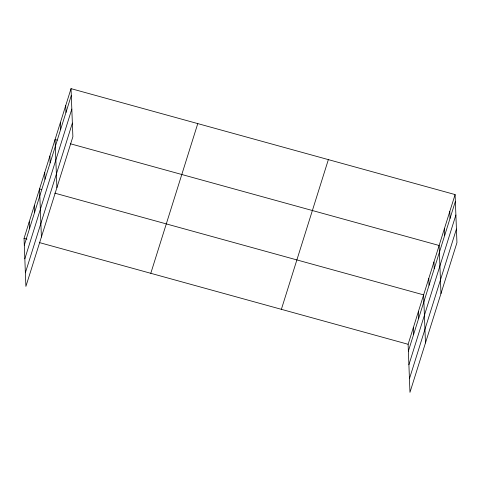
<?xml version="1.0" encoding="UTF-8"?>
<svg xmlns="http://www.w3.org/2000/svg" width="481" height="481" viewBox="0 0 481 481"><rect width="100%" height="100%" fill="white"/><g stroke="black" fill="none" stroke-linecap="round" stroke-linejoin="round"><path stroke-width="0.72" d="M71.038 88.642L72.884 136.712L25.896 286.417L24.05 238.348L71.038 88.642L455.104 194.583L456.95 242.652L409.962 392.358L408.116 344.288L455.104 194.583M24.315 245.166L71.296 95.466M24.838 258.778L71.819 109.079M25.373 272.805L72.36 123.1M150.793 273.304L197.775 123.605M281.373 309.325L328.361 159.626M408.381 351.112L455.363 201.407M408.904 364.724L455.886 215.019M409.439 378.745L456.427 229.046M57.233 140.139L55.062 139.544L56.908 187.614M70.268 143.735L439.129 245.484L440.975 293.554M41.727 189.544L39.556 188.943L41.402 237.013M54.762 193.14L423.623 294.883L425.469 342.953M24.05 238.348L26.948 239.141M39.262 242.538L408.116 344.288M449.777 211.55L450.042 218.374M444.456 228.517L444.715 235.341M433.958 261.953L434.223 268.777M428.793 278.421L429.052 285.239M418.452 311.351L418.717 318.175M413.287 327.82L413.546 334.644M65.711 105.61L65.975 112.434M60.384 122.577L60.648 129.401M49.892 156.006L50.156 162.831M44.721 172.475L44.986 179.299M34.385 205.411L34.65 212.235M29.221 221.879L29.479 228.703"/></g></svg>
